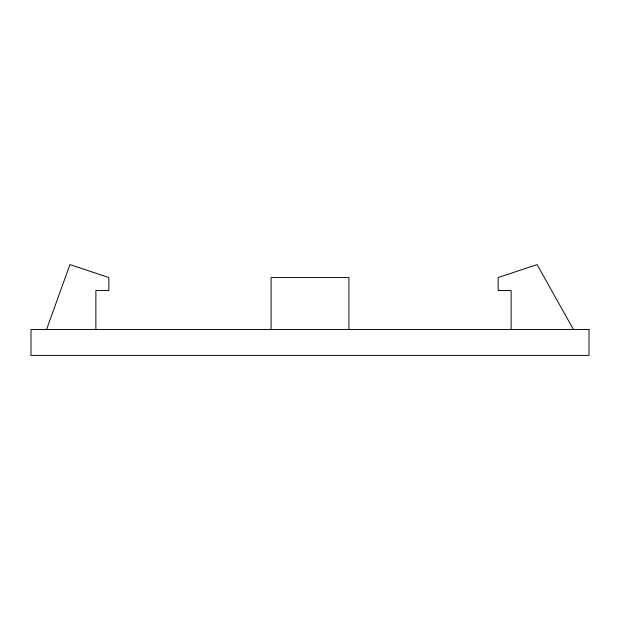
<?xml version="1.0" encoding="UTF-8"?>
<svg xmlns="http://www.w3.org/2000/svg" width="620" height="620" viewBox="0 0 620 620"><rect width="100%" height="100%" fill="white"/><g stroke="black" fill="none" stroke-linecap="round" stroke-linejoin="round"><path stroke-width="0.93" d="M46.57 329.468L69.928 264.585L108.864 277.558L108.864 290.532L95.883 290.532L95.883 329.468M573.43 329.468L537.091 264.585L498.162 277.558L498.162 290.532L511.136 290.532L511.136 329.468M348.928 329.468L348.928 277.558L271.072 277.558L271.072 329.468M589 329.468L31 329.468L31 355.415L589 355.415L589 329.468"/></g></svg>
